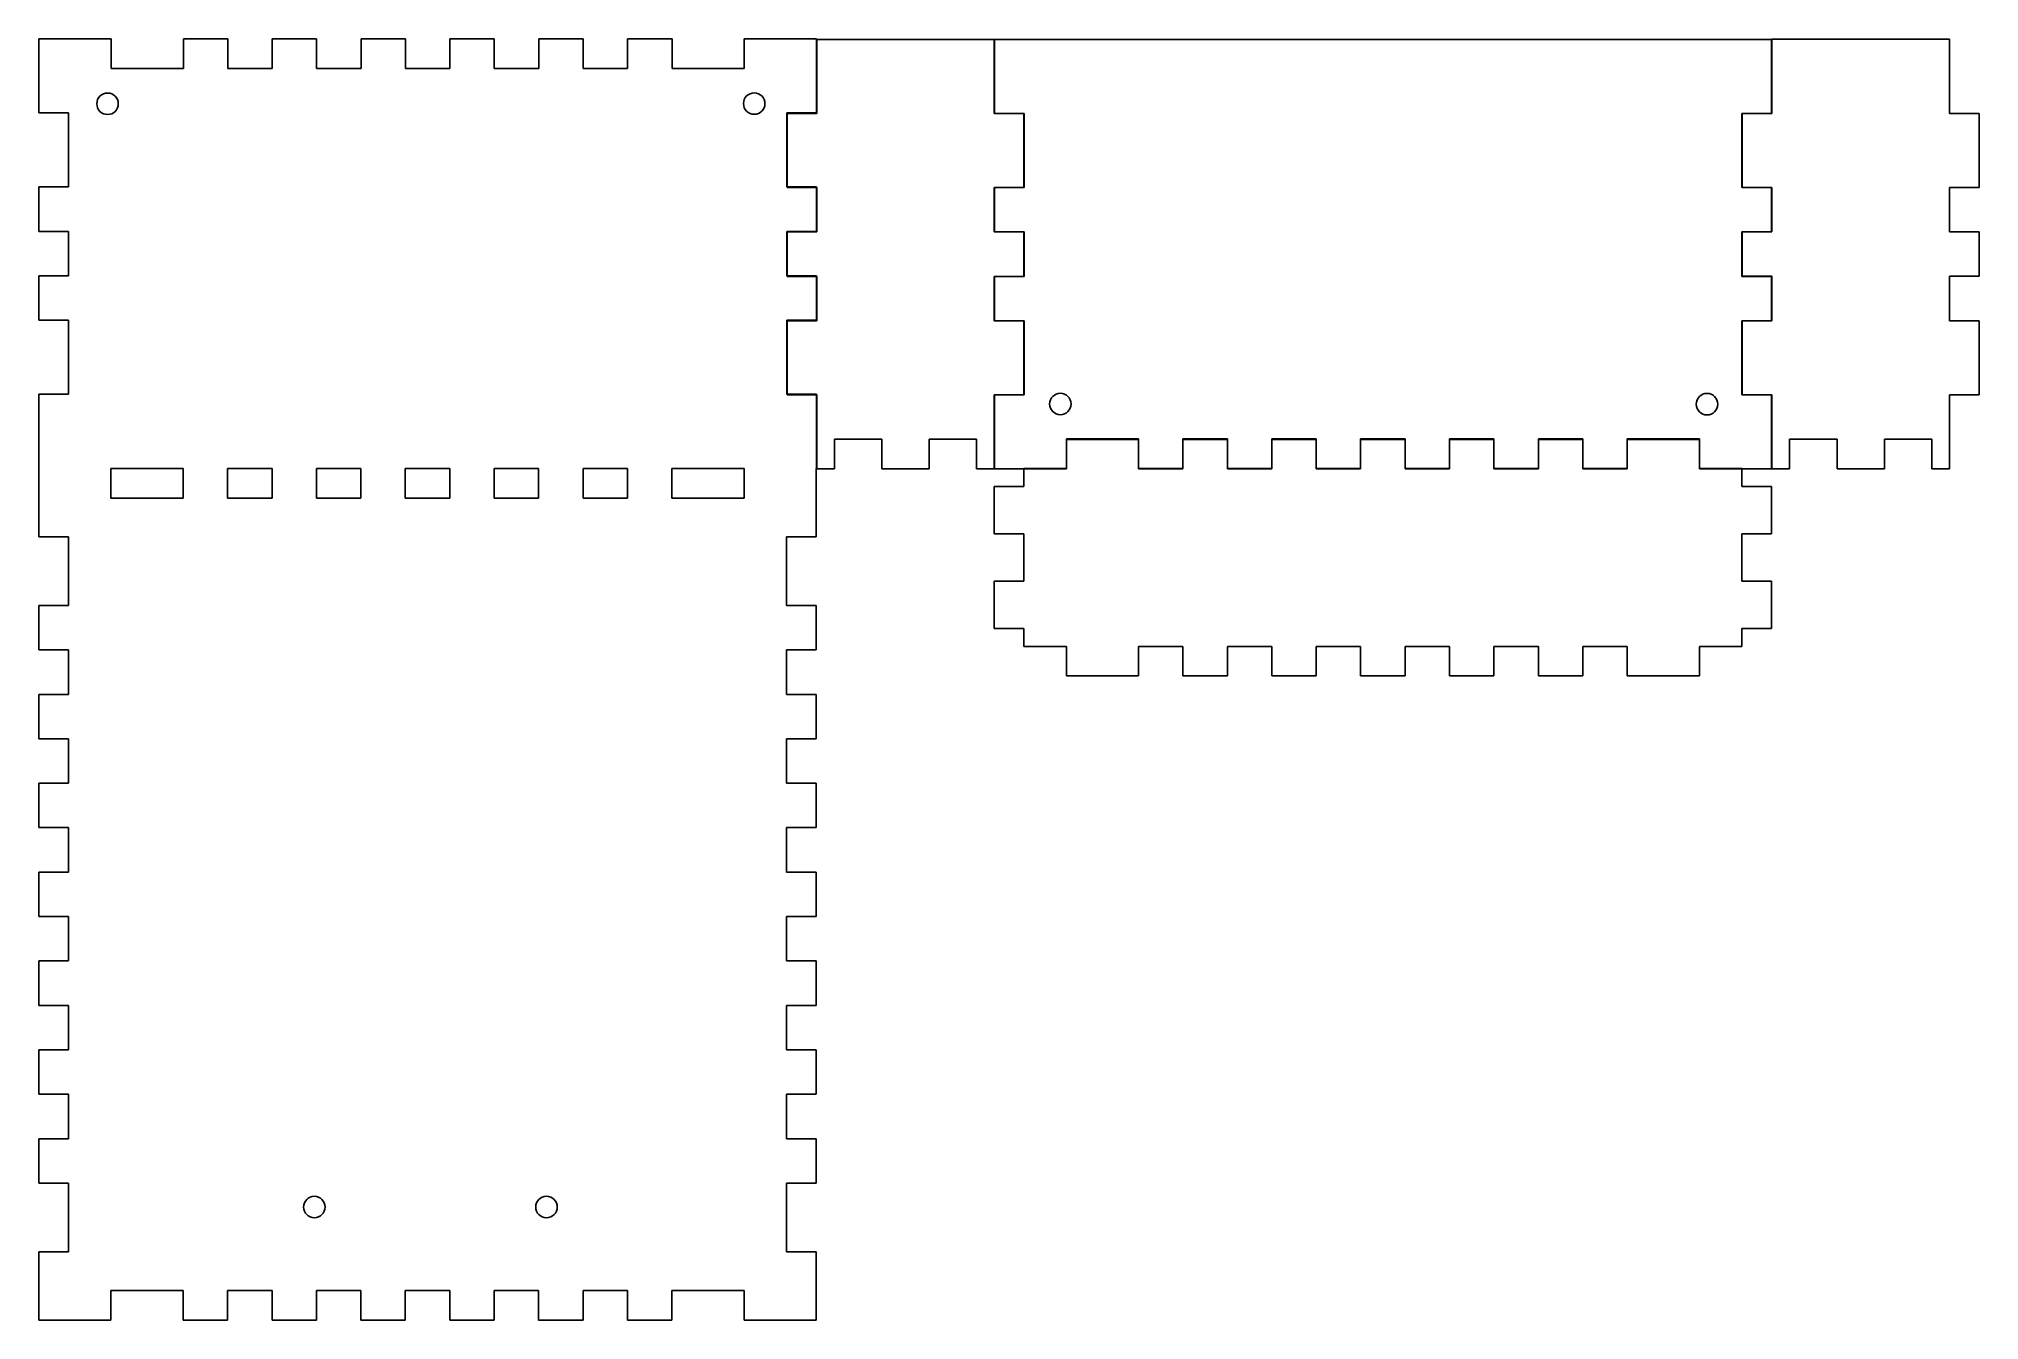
# Model space of a CAD drawing. Extents: x 0 to 262, y 0 to 173.
import ezdxf

# ---------------------------------------------------------------- set-up
doc = ezdxf.new("R2010")
doc.units = 0
doc.layers.get('0').update_dxf_attribs({"linetype": 'CONTINUOUS'})

msp = doc.modelspace()

# ---------------------------------------------------------------- linework, layer by layer
at = {"color": 7}
for p, q in [((0.071563, 163.060151), (0.071563, 173.06016)), ((0.071563, 173.06016), (9.821571, 173.06016)), ((9.821571, 173.06016), (9.821571, 169.060156)), ((19.571579, 169.060156), (19.571579, 173.06016)), ((19.571579, 173.06016), (25.571584, 173.06016)), ((25.571584, 173.06016), (25.571584, 169.060156)), ((31.571588, 169.060156), (31.571588, 173.06016)), ((31.571588, 173.06016), (37.571593, 173.06016)), ((37.571593, 173.06016), (37.571593, 169.060156)), ((43.571597, 169.060156), (43.571597, 173.06016)), ((43.571597, 173.06016), (49.571602, 173.06016)), ((49.571602, 173.06016), (49.571602, 169.060156)), ((55.57161, 169.060156), (55.57161, 173.06016)), ((55.57161, 173.06016), (61.571615, 173.06016)), ((61.571615, 173.06016), (61.571615, 169.060156)), ((67.57162, 169.060156), (67.57162, 173.06016)), ((67.57162, 173.06016), (73.571625, 173.06016)), ((73.571625, 173.06016), (73.571625, 169.060156)), ((79.57163, 169.060156), (79.57163, 173.06016)), ((79.57163, 173.06016), (85.571635, 173.06016)), ((85.571635, 173.06016), (85.571635, 169.060156)), ((95.321642, 169.060156), (95.321642, 173.06016)), ((95.321642, 173.06016), (105.071649, 173.06016)), ((105.071649, 173.06016), (105.071649, 163.060151)), ((105.110012, 172.989703), (105.110012, 162.989695)), ((129.110032, 172.989703), (105.110012, 172.989703)), ((234.076999, 172.979328), (129.076913, 172.979328)), ((129.076913, 172.979328), (129.076913, 162.97932)), ((129.110032, 162.989695), (129.110032, 172.989703)), ((234.076999, 162.97932), (234.076999, 172.979328)), ((258.114554, 172.993535), (234.114535, 172.993535)), ((234.114535, 172.993535), (234.114535, 162.993527)), ((258.114554, 162.993527), (258.114554, 172.993535)), ((9.821571, 169.060156), (19.571579, 169.060156)), ((25.571584, 169.060156), (31.571588, 169.060156)), ((37.571593, 169.060156), (43.571597, 169.060156)), ((49.571602, 169.060156), (55.57161, 169.060156)), ((61.571615, 169.060156), (67.57162, 169.060156)), ((73.571625, 169.060156), (79.57163, 169.060156)), ((85.571635, 169.060156), (95.321642, 169.060156)), ((4.071566, 163.060151), (0.071563, 163.060151)), ((4.071566, 153.060143), (4.071566, 163.060151)), ((10.782429, 164.287103), (10.782429, 164.287103)), ((98.119764, 164.314462), (98.119764, 164.314462)), ((105.071649, 163.060151), (101.071646, 163.060151)), ((101.071646, 163.060151), (101.071646, 153.060143)), ((105.110012, 162.989695), (101.110009, 162.989695)), ((101.110009, 162.989695), (101.110009, 152.989686)), ((129.076913, 162.97932), (133.076916, 162.97932)), ((133.110035, 162.989695), (129.110032, 162.989695)), ((133.076916, 162.97932), (133.076916, 152.979312)), ((133.110035, 152.989686), (133.110035, 162.989695)), ((230.076996, 152.979312), (230.076996, 162.97932)), ((230.076996, 162.97932), (234.076999, 162.97932)), ((234.114535, 162.993527), (230.114531, 162.993527)), ((230.114531, 162.993527), (230.114531, 152.993519)), ((262.114558, 162.993527), (258.114554, 162.993527)), ((262.114558, 152.993519), (262.114558, 162.993527)), ((0.071563, 147.060138), (0.071563, 153.060143)), ((0.071563, 153.060143), (4.071566, 153.060143)), ((101.071646, 153.060143), (105.071649, 153.060143)), ((101.110009, 152.989686), (105.110012, 152.989686)), ((105.071649, 153.060143), (105.071649, 147.060138)), ((105.110012, 152.989686), (105.110012, 146.989681)), ((133.076916, 152.979312), (129.076913, 152.979312)), ((129.076913, 152.979312), (129.076913, 146.979307)), ((129.110032, 146.989681), (129.110032, 152.989686)), ((129.110032, 152.989686), (133.110035, 152.989686)), ((234.076999, 152.979312), (230.076996, 152.979312)), ((230.114531, 152.993519), (234.114535, 152.993519)), ((234.076999, 146.979307), (234.076999, 152.979312)), ((234.114535, 152.993519), (234.114535, 146.993514)), ((258.114554, 146.993514), (258.114554, 152.993519)), ((258.114554, 152.993519), (262.114558, 152.993519)), ((4.071566, 147.060138), (0.071563, 147.060138)), ((4.071566, 141.060133), (4.071566, 147.060138)), ((105.071649, 147.060138), (101.071646, 147.060138)), ((101.071646, 147.060138), (101.071646, 141.060133)), ((105.110012, 146.989681), (101.110009, 146.989681)), ((101.110009, 146.989681), (101.110009, 140.989677)), ((129.076913, 146.979307), (133.076916, 146.979307)), ((133.110035, 146.989681), (129.110032, 146.989681)), ((133.076916, 146.979307), (133.076916, 140.979302)), ((133.110035, 140.989677), (133.110035, 146.989681)), ((230.076996, 140.979302), (230.076996, 146.979307)), ((230.076996, 146.979307), (234.076999, 146.979307)), ((234.114535, 146.993514), (230.114531, 146.993514)), ((230.114531, 146.993514), (230.114531, 140.993509)), ((262.114558, 146.993514), (258.114554, 146.993514)), ((262.114558, 140.993509), (262.114558, 146.993514)), ((0.071563, 135.060128), (0.071563, 141.060133)), ((0.071563, 141.060133), (4.071566, 141.060133)), ((101.071646, 141.060133), (105.071649, 141.060133)), ((101.110009, 140.989677), (105.110012, 140.989677)), ((105.071649, 141.060133), (105.071649, 135.060128)), ((105.110012, 140.989677), (105.110012, 134.989672)), ((133.076916, 140.979302), (129.076913, 140.979302)), ((129.076913, 140.979302), (129.076913, 134.979297)), ((129.110032, 134.989672), (129.110032, 140.989677)), ((129.110032, 140.989677), (133.110035, 140.989677)), ((234.076999, 140.979302), (230.076996, 140.979302)), ((230.114531, 140.993509), (234.114535, 140.993509)), ((234.076999, 134.979297), (234.076999, 140.979302)), ((234.114535, 140.993509), (234.114535, 134.993504)), ((258.114554, 134.993504), (258.114554, 140.993509)), ((258.114554, 140.993509), (262.114558, 140.993509)), ((4.071566, 135.060128), (0.071563, 135.060128)), ((4.071566, 125.06012), (4.071566, 135.060128)), ((105.071649, 135.060128), (101.071646, 135.060128)), ((101.071646, 135.060128), (101.071646, 125.06012)), ((105.110012, 134.989672), (101.110009, 134.989672)), ((101.110009, 134.989672), (101.110009, 124.989663)), ((129.076913, 134.979297), (133.076916, 134.979297)), ((133.110035, 134.989672), (129.110032, 134.989672)), ((133.076916, 134.979297), (133.076916, 124.979289)), ((133.110035, 124.989663), (133.110035, 134.989672)), ((230.076996, 124.979289), (230.076996, 134.979297)), ((230.076996, 134.979297), (234.076999, 134.979297)), ((234.114535, 134.993504), (230.114531, 134.993504)), ((230.114531, 134.993504), (230.114531, 124.993496)), ((262.114558, 134.993504), (258.114554, 134.993504)), ((262.114558, 124.993496), (262.114558, 134.993504)), ((0.071563, 115.060112), (0.071563, 125.06012)), ((0.071563, 125.06012), (4.071566, 125.06012)), ((101.071646, 125.06012), (105.071649, 125.06012)), ((101.110009, 124.989663), (105.110012, 124.989663)), ((105.071649, 125.06012), (105.071649, 115.060112)), ((105.110012, 124.989663), (105.110012, 114.989655)), ((133.076916, 124.979289), (129.076913, 124.979289)), ((129.076913, 124.979289), (129.076913, 114.979281)), ((129.110032, 114.989655), (129.110032, 124.989663)), ((129.110032, 124.989663), (133.110035, 124.989663)), ((139.469096, 123.757646), (139.469096, 123.757646)), ((226.806433, 123.730287), (226.806433, 123.730287)), ((234.076999, 124.979289), (230.076996, 124.979289)), ((230.114531, 124.993496), (234.114535, 124.993496)), ((234.076999, 114.979281), (234.076999, 124.979289)), ((234.114535, 124.993496), (234.114535, 114.993488)), ((258.114554, 114.993488), (258.114554, 124.993496)), ((258.114554, 124.993496), (262.114558, 124.993496)), ((107.510014, 114.989655), (107.510014, 118.989658)), ((107.510014, 118.989658), (113.910019, 118.989658)), ((113.910019, 118.989658), (113.910019, 114.989655)), ((120.310024, 114.989655), (120.310024, 118.989658)), ((120.310024, 118.989658), (126.71003, 118.989658)), ((126.71003, 118.989658), (126.71003, 114.989655)), ((138.826921, 115.028751), (138.826921, 119.028755)), ((138.826921, 119.028755), (148.576929, 119.028755)), ((138.826921, 114.979281), (138.826921, 118.979284)), ((138.826921, 118.979284), (148.576929, 118.979284)), ((148.576929, 119.028755), (148.576929, 115.028751)), ((148.576929, 118.979284), (148.576929, 114.979281)), ((154.576934, 115.028751), (154.576934, 119.028755)), ((154.576934, 119.028755), (160.576937, 119.028755)), ((154.576934, 114.979281), (154.576934, 118.979284)), ((154.576934, 118.979284), (160.576937, 118.979284)), ((160.576937, 119.028755), (160.576937, 115.028751)), ((160.576937, 118.979284), (160.576937, 114.979281)), ((166.576942, 115.028751), (166.576942, 119.028755)), ((166.576942, 119.028755), (172.576947, 119.028755)), ((166.576942, 114.979281), (166.576942, 118.979284)), ((166.576942, 118.979284), (172.576947, 118.979284)), ((172.576947, 119.028755), (172.576947, 115.028751)), ((172.576947, 118.979284), (172.576947, 114.979281)), ((178.576952, 115.028751), (178.576952, 119.028755)), ((178.576952, 119.028755), (184.57696, 119.028755)), ((178.576952, 114.979281), (178.576952, 118.979284)), ((178.576952, 118.979284), (184.57696, 118.979284)), ((184.57696, 119.028755), (184.57696, 115.028751)), ((184.57696, 118.979284), (184.57696, 114.979281)), ((190.576965, 115.028751), (190.576965, 119.028755)), ((190.576965, 119.028755), (196.57697, 119.028755)), ((190.576965, 114.979281), (190.576965, 118.979284)), ((190.576965, 118.979284), (196.57697, 118.979284)), ((196.57697, 119.028755), (196.57697, 115.028751)), ((196.57697, 118.979284), (196.57697, 114.979281)), ((202.576975, 115.028751), (202.576975, 119.028755)), ((202.576975, 119.028755), (208.57698, 119.028755)), ((202.576975, 114.979281), (202.576975, 118.979284)), ((202.576975, 118.979284), (208.57698, 118.979284)), ((208.57698, 119.028755), (208.57698, 115.028751)), ((208.57698, 118.979284), (208.57698, 114.979281)), ((214.576985, 115.028751), (214.576985, 119.028755)), ((214.576985, 119.028755), (224.326992, 119.028755)), ((214.576985, 114.979281), (214.576985, 118.979284)), ((214.576985, 118.979284), (224.326992, 118.979284)), ((224.326992, 119.028755), (224.326992, 115.028751)), ((224.326992, 118.979284), (224.326992, 114.979281)), ((236.514537, 114.993488), (236.514537, 118.993491)), ((236.514537, 118.993491), (242.914542, 118.993491)), ((242.914542, 118.993491), (242.914542, 114.993488)), ((249.314547, 118.993491), (255.714552, 118.993491)), ((249.314547, 114.993488), (249.314547, 118.993491)), ((255.714552, 118.993491), (255.714552, 114.993488)), ((0.050001, 105.799941), (0.050001, 115.049949)), ((9.800009, 115.049949), (9.800009, 111.049946)), ((19.550017, 115.049949), (9.800009, 115.049949)), ((19.550017, 111.049946), (19.550017, 115.049949)), ((25.550022, 115.049949), (25.550022, 111.049946)), ((31.550026, 115.049949), (25.550022, 115.049949)), ((31.550026, 111.049946), (31.550026, 115.049949)), ((37.550031, 115.049949), (37.550031, 111.049946)), ((43.550036, 115.049949), (37.550031, 115.049949)), ((43.550036, 111.049946), (43.550036, 115.049949)), ((49.550041, 115.049949), (49.550041, 111.049946)), ((55.550048, 115.049949), (49.550041, 115.049949)), ((55.550048, 111.049946), (55.550048, 115.049949)), ((61.550053, 115.049949), (61.550053, 111.049946)), ((67.550058, 115.049949), (61.550053, 115.049949)), ((67.550058, 111.049946), (67.550058, 115.049949)), ((73.550063, 115.049949), (73.550063, 111.049946)), ((79.550068, 115.049949), (73.550063, 115.049949)), ((79.550068, 111.049946), (79.550068, 115.049949)), ((85.550073, 115.049949), (85.550073, 111.049946)), ((95.30008, 115.049949), (85.550073, 115.049949)), ((95.30008, 111.049946), (95.30008, 115.049949)), ((105.050088, 115.049949), (105.050088, 105.799941)), ((105.110012, 114.989655), (107.510014, 114.989655)), ((113.910019, 114.989655), (120.310024, 114.989655)), ((126.71003, 114.989655), (129.110032, 114.989655)), ((129.076913, 114.979281), (138.826921, 114.979281)), ((133.076916, 112.628749), (133.076916, 115.028751)), ((133.076916, 115.028751), (138.826921, 115.028751)), ((148.576929, 115.028751), (154.576934, 115.028751)), ((148.576929, 114.979281), (154.576934, 114.979281)), ((160.576937, 115.028751), (166.576942, 115.028751)), ((160.576937, 114.979281), (166.576942, 114.979281)), ((172.576947, 115.028751), (178.576952, 115.028751)), ((172.576947, 114.979281), (178.576952, 114.979281)), ((184.57696, 115.028751), (190.576965, 115.028751)), ((184.57696, 114.979281), (190.576965, 114.979281)), ((196.57697, 115.028751), (202.576975, 115.028751)), ((196.57697, 114.979281), (202.576975, 114.979281)), ((208.57698, 115.028751), (214.576985, 115.028751)), ((208.57698, 114.979281), (214.576985, 114.979281)), ((224.326992, 115.028751), (230.076996, 115.028751)), ((224.326992, 114.979281), (234.076999, 114.979281)), ((230.076996, 115.028751), (230.076996, 112.628749)), ((234.114535, 114.993488), (236.514537, 114.993488)), ((242.914542, 114.993488), (249.314547, 114.993488)), ((255.714552, 114.993488), (258.114554, 114.993488)), ((9.800009, 111.049946), (19.550017, 111.049946)), ((25.550022, 111.049946), (31.550026, 111.049946)), ((37.550031, 111.049946), (43.550036, 111.049946)), ((49.550041, 111.049946), (55.550048, 111.049946)), ((61.550053, 111.049946), (67.550058, 111.049946)), ((73.550063, 111.049946), (79.550068, 111.049946)), ((85.550073, 111.049946), (95.30008, 111.049946)), ((129.076913, 106.228744), (129.076913, 112.628749)), ((129.076913, 112.628749), (133.076916, 112.628749)), ((230.076996, 112.628749), (234.076999, 112.628749)), ((234.076999, 112.628749), (234.076999, 106.228744)), ((4.050005, 105.799941), (0.050001, 105.799941)), ((4.050005, 96.549934), (4.050005, 105.799941)), ((105.050088, 105.799941), (101.050084, 105.799941)), ((101.050084, 105.799941), (101.050084, 96.549934)), ((133.076916, 106.228744), (129.076913, 106.228744)), ((133.076916, 99.828739), (133.076916, 106.228744)), ((234.076999, 106.228744), (230.076996, 106.228744)), ((230.076996, 106.228744), (230.076996, 99.828739)), ((129.076913, 93.428734), (129.076913, 99.828739)), ((129.076913, 99.828739), (133.076916, 99.828739)), ((230.076996, 99.828739), (234.076999, 99.828739)), ((234.076999, 99.828739), (234.076999, 93.428734)), ((0.050001, 90.549929), (0.050001, 96.549934)), ((0.050001, 96.549934), (4.050005, 96.549934)), ((101.050084, 96.549934), (105.050088, 96.549934)), ((105.050088, 96.549934), (105.050088, 90.549929)), ((133.076916, 93.428734), (129.076913, 93.428734)), ((133.076916, 91.028732), (133.076916, 93.428734)), ((234.076999, 93.428734), (230.076996, 93.428734)), ((230.076996, 93.428734), (230.076996, 91.028732)), ((4.050005, 90.549929), (0.050001, 90.549929)), ((4.050005, 84.549925), (4.050005, 90.549929)), ((105.050088, 90.549929), (101.050084, 90.549929)), ((101.050084, 90.549929), (101.050084, 84.549925)), ((138.826921, 91.028732), (133.076916, 91.028732)), ((138.826921, 87.028728), (138.826921, 91.028732)), ((154.576934, 91.028732), (148.576929, 91.028732)), ((148.576929, 91.028732), (148.576929, 87.028728)), ((154.576934, 87.028728), (154.576934, 91.028732)), ((166.576942, 91.028732), (160.576937, 91.028732)), ((160.576937, 91.028732), (160.576937, 87.028728)), ((166.576942, 87.028728), (166.576942, 91.028732)), ((178.576952, 91.028732), (172.576947, 91.028732)), ((172.576947, 91.028732), (172.576947, 87.028728)), ((178.576952, 87.028728), (178.576952, 91.028732)), ((190.576965, 91.028732), (184.57696, 91.028732)), ((184.57696, 91.028732), (184.57696, 87.028728)), ((190.576965, 87.028728), (190.576965, 91.028732)), ((202.576975, 91.028732), (196.57697, 91.028732)), ((196.57697, 91.028732), (196.57697, 87.028728)), ((202.576975, 87.028728), (202.576975, 91.028732)), ((214.576985, 91.028732), (208.57698, 91.028732)), ((208.57698, 91.028732), (208.57698, 87.028728)), ((214.576985, 87.028728), (214.576985, 91.028732)), ((230.076996, 91.028732), (224.326992, 91.028732)), ((224.326992, 91.028732), (224.326992, 87.028728)), ((148.576929, 87.028728), (138.826921, 87.028728)), ((160.576937, 87.028728), (154.576934, 87.028728)), ((172.576947, 87.028728), (166.576942, 87.028728)), ((184.57696, 87.028728), (178.576952, 87.028728)), ((196.57697, 87.028728), (190.576965, 87.028728)), ((208.57698, 87.028728), (202.576975, 87.028728)), ((224.326992, 87.028728), (214.576985, 87.028728)), ((0.050001, 78.549918), (0.050001, 84.549925)), ((0.050001, 84.549925), (4.050005, 84.549925)), ((101.050084, 84.549925), (105.050088, 84.549925)), ((105.050088, 84.549925), (105.050088, 78.549918)), ((4.050005, 78.549918), (0.050001, 78.549918)), ((4.050005, 72.549913), (4.050005, 78.549918)), ((105.050088, 78.549918), (101.050084, 78.549918)), ((101.050084, 78.549918), (101.050084, 72.549913)), ((0.050001, 66.549908), (0.050001, 72.549913)), ((0.050001, 72.549913), (4.050005, 72.549913)), ((101.050084, 72.549913), (105.050088, 72.549913)), ((105.050088, 72.549913), (105.050088, 66.549908)), ((4.050005, 66.549908), (0.050001, 66.549908)), ((4.050005, 60.549906), (4.050005, 66.549908)), ((105.050088, 66.549908), (101.050084, 66.549908)), ((101.050084, 66.549908), (101.050084, 60.549906)), ((0.050001, 54.549901), (0.050001, 60.549906)), ((0.050001, 60.549906), (4.050005, 60.549906)), ((101.050084, 60.549906), (105.050088, 60.549906)), ((105.050088, 60.549906), (105.050088, 54.549901)), ((4.050005, 54.549901), (0.050001, 54.549901)), ((4.050005, 48.549896), (4.050005, 54.549901)), ((105.050088, 54.549901), (101.050084, 54.549901)), ((101.050084, 54.549901), (101.050084, 48.549896)), ((0.050001, 42.549891), (0.050001, 48.549896)), ((0.050001, 48.549896), (4.050005, 48.549896)), ((101.050084, 48.549896), (105.050088, 48.549896)), ((105.050088, 48.549896), (105.050088, 42.549891)), ((4.050005, 42.549891), (0.050001, 42.549891)), ((4.050005, 36.549886), (4.050005, 42.549891)), ((105.050088, 42.549891), (101.050084, 42.549891)), ((101.050084, 42.549891), (101.050084, 36.549886)), ((0.050001, 30.549881), (0.050001, 36.549886)), ((0.050001, 36.549886), (4.050005, 36.549886)), ((101.050084, 36.549886), (105.050088, 36.549886)), ((105.050088, 36.549886), (105.050088, 30.549881)), ((4.050005, 30.549881), (0.050001, 30.549881)), ((4.050005, 24.549873), (4.050005, 30.549881)), ((105.050088, 30.549881), (101.050084, 30.549881)), ((101.050084, 30.549881), (101.050084, 24.549873)), ((0.050001, 18.549868), (0.050001, 24.549873)), ((0.050001, 24.549873), (4.050005, 24.549873)), ((101.050084, 24.549873), (105.050088, 24.549873)), ((105.050088, 24.549873), (105.050088, 18.549868)), ((4.050005, 18.549868), (0.050001, 18.549868)), ((4.050005, 9.299863), (4.050005, 18.549868)), ((105.050088, 18.549868), (101.050084, 18.549868)), ((101.050084, 18.549868), (101.050084, 9.299863)), ((38.711598, 15.324167), (38.711598, 15.324167)), ((70.067393, 15.324167), (70.067393, 15.324167)), ((0.050001, 0.049855), (0.050001, 9.299863)), ((0.050001, 9.299863), (4.050005, 9.299863)), ((101.050084, 9.299863), (105.050088, 9.299863)), ((105.050088, 9.299863), (105.050088, 0.049855)), ((19.550017, 4.049858), (9.800009, 4.049858)), ((9.800009, 4.049858), (9.800009, 0.049855)), ((19.550017, 0.049855), (19.550017, 4.049858)), ((31.550026, 4.049858), (25.550022, 4.049858)), ((25.550022, 4.049858), (25.550022, 0.049855)), ((31.550026, 0.049855), (31.550026, 4.049858)), ((43.550036, 4.049858), (37.550031, 4.049858)), ((37.550031, 4.049858), (37.550031, 0.049855)), ((43.550036, 0.049855), (43.550036, 4.049858)), ((55.550048, 4.049858), (49.550041, 4.049858)), ((49.550041, 4.049858), (49.550041, 0.049855)), ((55.550048, 0.049855), (55.550048, 4.049858)), ((67.550058, 4.049858), (61.550053, 4.049858)), ((61.550053, 4.049858), (61.550053, 0.049855)), ((67.550058, 0.049855), (67.550058, 4.049858)), ((79.550068, 4.049858), (73.550063, 4.049858)), ((73.550063, 4.049858), (73.550063, 0.049855)), ((79.550068, 0.049855), (79.550068, 4.049858)), ((95.30008, 4.049858), (85.550073, 4.049858)), ((85.550073, 4.049858), (85.550073, 0.049855)), ((95.30008, 0.049855), (95.30008, 4.049858)), ((9.800009, 0.049855), (0.050001, 0.049855)), ((25.550022, 0.049855), (19.550017, 0.049855)), ((37.550031, 0.049855), (31.550026, 0.049855)), ((49.550041, 0.049855), (43.550036, 0.049855)), ((61.550053, 0.049855), (55.550048, 0.049855)), ((73.550063, 0.049855), (67.550058, 0.049855)), ((85.550073, 0.049855), (79.550068, 0.049855)), ((105.050088, 0.049855), (95.30008, 0.049855))]:
    msp.add_line(p, q, dxfattribs=at)
for points in [[(7.882425, 164.287103), (7.882425, 165.087917), (8.531615, 165.737103), (9.332429, 165.737103)], [(9.332429, 165.737103), (10.133239, 165.737103), (10.782429, 165.087917), (10.782429, 164.287103)], [(95.21976, 164.314462), (95.21976, 165.115276), (95.86895, 165.764463), (96.669764, 165.764463)], [(96.669764, 165.764463), (97.470575, 165.764463), (98.119764, 165.115276), (98.119764, 164.314462)], [(9.332429, 162.837102), (8.531615, 162.837102), (7.882425, 163.486289), (7.882425, 164.287103)], [(10.782429, 164.287103), (10.782429, 163.486289), (10.133239, 162.837102), (9.332429, 162.837102)], [(96.669764, 162.864461), (95.86895, 162.864461), (95.21976, 163.513648), (95.21976, 164.314462)], [(98.119764, 164.314462), (98.119764, 163.513648), (97.470575, 162.864461), (96.669764, 162.864461)], [(138.019095, 125.207647), (137.218282, 125.207647), (136.569092, 124.55846), (136.569092, 123.757646)], [(136.569092, 123.757646), (136.569092, 122.956832), (137.218282, 122.307645), (138.019095, 122.307645)], [(139.469096, 123.757646), (139.469096, 124.55846), (138.819906, 125.207647), (138.019095, 125.207647)], [(138.019095, 122.307645), (138.819906, 122.307645), (139.469096, 122.956832), (139.469096, 123.757646)], [(225.356431, 125.180288), (224.555617, 125.180288), (223.906427, 124.531101), (223.906427, 123.730287)], [(223.906427, 123.730287), (223.906427, 122.929473), (224.555617, 122.280286), (225.356431, 122.280286)], [(226.806433, 123.730287), (226.806433, 124.531101), (226.157242, 125.180288), (225.356431, 125.180288)], [(225.356431, 122.280286), (226.157242, 122.280286), (226.806433, 122.929473), (226.806433, 123.730287)], [(37.261597, 16.774166), (36.460783, 16.774166), (35.811593, 16.124981), (35.811593, 15.324167)], [(38.711598, 15.324167), (38.711598, 16.124981), (38.062408, 16.774166), (37.261597, 16.774166)], [(68.617392, 16.774166), (67.816578, 16.774166), (67.167387, 16.124981), (67.167387, 15.324167)], [(70.067393, 15.324167), (70.067393, 16.124981), (69.418203, 16.774166), (68.617392, 16.774166)], [(35.811593, 15.324167), (35.811593, 14.523353), (36.460783, 13.874166), (37.261597, 13.874166)], [(37.261597, 13.874166), (38.062408, 13.874166), (38.711598, 14.523353), (38.711598, 15.324167)], [(67.167387, 15.324167), (67.167387, 14.523353), (67.816578, 13.874166), (68.617392, 13.874166)], [(68.617392, 13.874166), (69.418203, 13.874166), (70.067393, 14.523353), (70.067393, 15.324167)]]:
    msp.add_open_spline(points, degree=3, dxfattribs=at)

doc.saveas('drawing.dxf')
